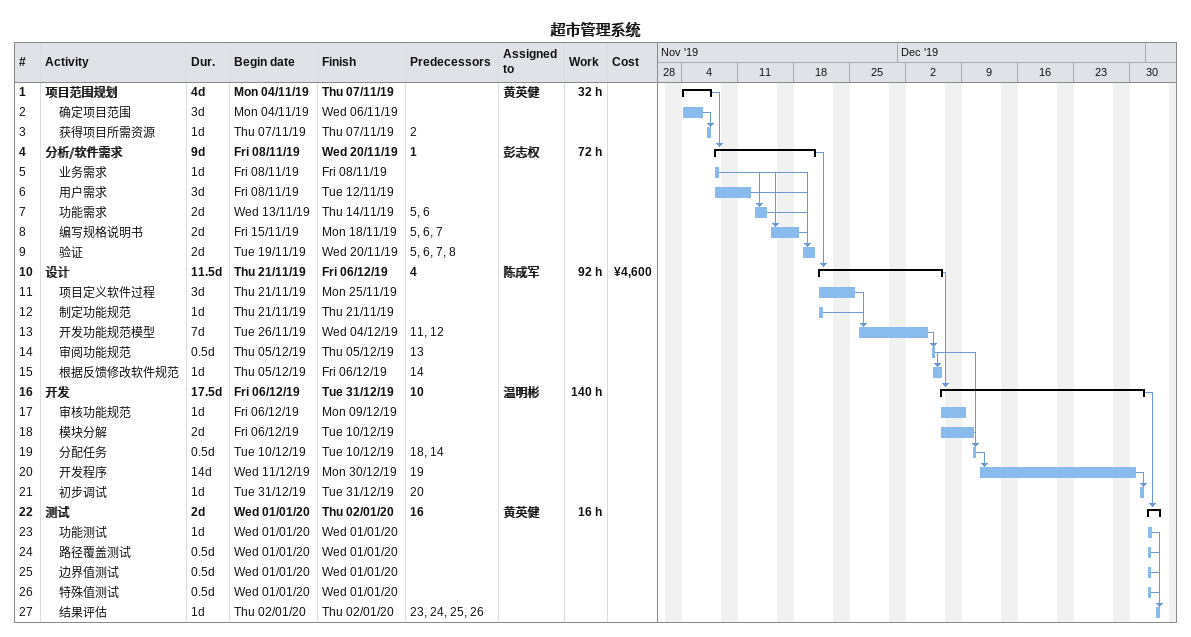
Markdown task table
超市管理系统

| ID | Level | Task | Duration | Start | Finish | Predecessors | Resources | Work (h) | Cost (¥) |
|---|---|---|---|---|---|---|---|---|---|
| 1 | 1 | **项目范围规划** | 4d | 2019-11-04 | 2019-11-07 |  | 黄英健 | 32 |  |
| 2 | 2 | 确定项目范围 | 3d | 2019-11-04 | 2019-11-06 |  |  |  |  |
| 3 | 2 | 获得项目所需资源 | 1d | 2019-11-07 | 2019-11-07 | 2 |  |  |  |
| 4 | 1 | **分析/软件需求** | 9d | 2019-11-08 | 2019-11-20 | 1 | 彭志权 | 72 |  |
| 5 | 2 | 业务需求 | 1d | 2019-11-08 | 2019-11-08 |  |  |  |  |
| 6 | 2 | 用户需求 | 3d | 2019-11-08 | 2019-11-12 |  |  |  |  |
| 7 | 2 | 功能需求 | 2d | 2019-11-13 | 2019-11-14 | 5, 6 |  |  |  |
| 8 | 2 | 编写规格说明书 | 2d | 2019-11-15 | 2019-11-18 | 5, 6, 7 |  |  |  |
| 9 | 2 | 验证 | 2d | 2019-11-19 | 2019-11-20 | 5, 6, 7, 8 |  |  |  |
| 10 | 1 | **设计** | 11.5d | 2019-11-21 | 2019-12-06 | 4 | 陈成军 | 92 | 4600 |
| 11 | 2 | 项目定义软件过程 | 3d | 2019-11-21 | 2019-11-25 |  |  |  |  |
| 12 | 2 | 制定功能规范 | 1d | 2019-11-21 | 2019-11-21 |  |  |  |  |
| 13 | 2 | 开发功能规范模型 | 7d | 2019-11-26 | 2019-12-04 | 11, 12 |  |  |  |
| 14 | 2 | 审阅功能规范 | 0.5d | 2019-12-05 | 2019-12-05 | 13 |  |  |  |
| 15 | 2 | 根据反馈修改软件规范 | 1d | 2019-12-05 | 2019-12-06 | 14 |  |  |  |
| 16 | 1 | **开发** | 17.5d | 2019-12-06 | 2019-12-31 | 10 | 温明彬 | 140 |  |
| 17 | 2 | 审核功能规范 | 1d | 2019-12-06 | 2019-12-09 |  |  |  |  |
| 18 | 2 | 模块分解 | 2d | 2019-12-06 | 2019-12-10 |  |  |  |  |
| 19 | 2 | 分配任务 | 0.5d | 2019-12-10 | 2019-12-10 | 18, 14 |  |  |  |
| 20 | 2 | 开发程序 | 14d | 2019-12-11 | 2019-12-30 | 19 |  |  |  |
| 21 | 2 | 初步调试 | 1d | 2019-12-31 | 2019-12-31 | 20 |  |  |  |
| 22 | 1 | **测试** | 2d | 2020-01-01 | 2020-01-02 | 16 | 黄英健 | 16 |  |
| 23 | 2 | 功能测试 | 1d | 2020-01-01 | 2020-01-01 |  |  |  |  |
| 24 | 2 | 路径覆盖测试 | 0.5d | 2020-01-01 | 2020-01-01 |  |  |  |  |
| 25 | 2 | 边界值测试 | 0.5d | 2020-01-01 | 2020-01-01 |  |  |  |  |
| 26 | 2 | 特殊值测试 | 0.5d | 2020-01-01 | 2020-01-01 |  |  |  |  |
| 27 | 2 | 结果评估 | 1d | 2020-01-02 | 2020-01-02 | 23, 24, 25, 26 |  |  |  |
